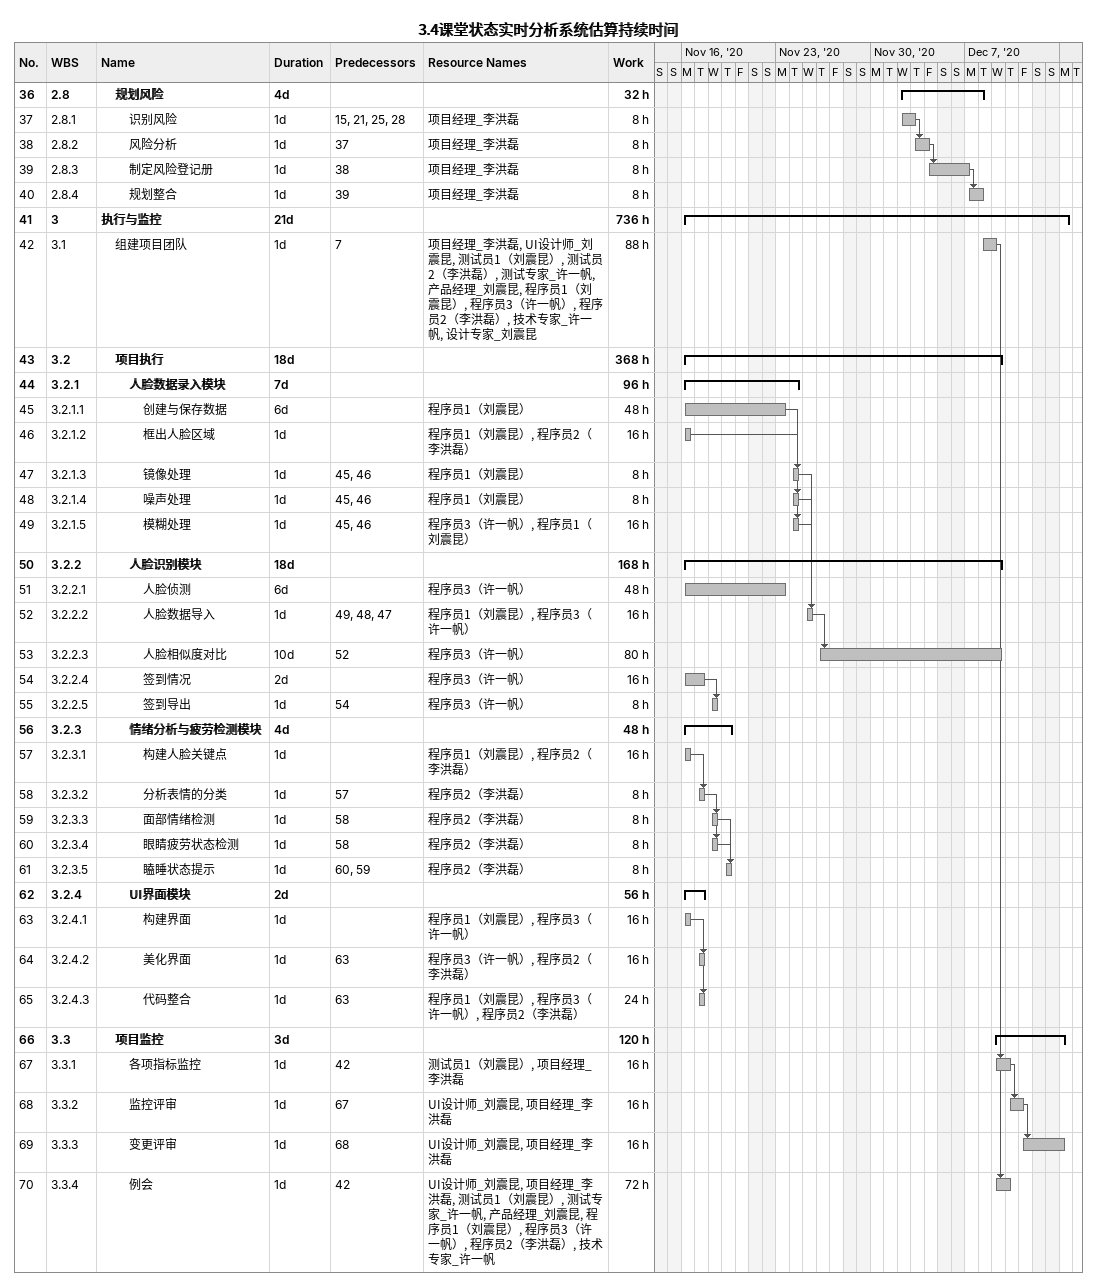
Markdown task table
3.4课堂状态实时分析系统估算持续时间

| ID | WBS | Task | Duration | Start | Finish | Predecessors | Resources | Work (h) |
|---|---|---|---|---|---|---|---|---|
| 36 | 2.8 | **规划风险** | 4d | 2020-12-02 | 2020-12-08 |  |  | 32 |
| 37 | 2.8.1 | 识别风险 | 1d | 2020-12-02 | 2020-12-03 | 15, 21, 25, 28 | 项目经理_李洪磊 | 8 |
| 38 | 2.8.2 | 风险分析 | 1d | 2020-12-03 | 2020-12-04 | 37 | 项目经理_李洪磊 | 8 |
| 39 | 2.8.3 | 制定风险登记册 | 1d | 2020-12-04 | 2020-12-07 | 38 | 项目经理_李洪磊 | 8 |
| 40 | 2.8.4 | 规划整合 | 1d | 2020-12-07 | 2020-12-08 | 39 | 项目经理_李洪磊 | 8 |
| 41 | 3 | **执行与监控** | 21d | 2020-11-16 | 2020-12-14 |  |  | 736 |
| 42 | 3.1 | 组建项目团队 | 1d | 2020-12-08 | 2020-12-09 | 7 | 项目经理_李洪磊, UI设计师_刘震昆, 测试员1（刘震昆）, 测试员2（李洪磊）, 测试专家_许一帆, 产品经理_刘震昆, 程序员1（刘震昆）, 程序员3（许一帆）, 程序员2（李洪磊）, 技术专家_许一帆, 设计专家_刘震昆 | 88 |
| 43 | 3.2 | **项目执行** | 18d | 2020-11-16 | 2020-12-09 |  |  | 368 |
| 44 | 3.2.1 | **人脸数据录入模块** | 7d | 2020-11-16 | 2020-11-24 |  |  | 96 |
| 45 | 3.2.1.1 | 创建与保存数据 | 6d | 2020-11-16 | 2020-11-23 |  | 程序员1（刘震昆） | 48 |
| 46 | 3.2.1.2 | 框出人脸区域 | 1d | 2020-11-16 | 2020-11-16 |  | 程序员1（刘震昆）, 程序员2（李洪磊） | 16 |
| 47 | 3.2.1.3 | 镜像处理 | 1d | 2020-11-24 | 2020-11-24 | 45, 46 | 程序员1（刘震昆） | 8 |
| 48 | 3.2.1.4 | 噪声处理 | 1d | 2020-11-24 | 2020-11-24 | 45, 46 | 程序员1（刘震昆） | 8 |
| 49 | 3.2.1.5 | 模糊处理 | 1d | 2020-11-24 | 2020-11-24 | 45, 46 | 程序员3（许一帆）, 程序员1（刘震昆） | 16 |
| 50 | 3.2.2 | **人脸识别模块** | 18d | 2020-11-16 | 2020-12-09 |  |  | 168 |
| 51 | 3.2.2.1 | 人脸侦测 | 6d | 2020-11-16 | 2020-11-23 |  | 程序员3（许一帆） | 48 |
| 52 | 3.2.2.2 | 人脸数据导入 | 1d | 2020-11-25 | 2020-11-25 | 49, 48, 47 | 程序员1（刘震昆）, 程序员3（许一帆） | 16 |
| 53 | 3.2.2.3 | 人脸相似度对比 | 10d | 2020-11-26 | 2020-12-09 | 52 | 程序员3（许一帆） | 80 |
| 54 | 3.2.2.4 | 签到情况 | 2d | 2020-11-16 | 2020-11-17 |  | 程序员3（许一帆） | 16 |
| 55 | 3.2.2.5 | 签到导出 | 1d | 2020-11-18 | 2020-11-18 | 54 | 程序员3（许一帆） | 8 |
| 56 | 3.2.3 | **情绪分析与疲劳检测模块** | 4d | 2020-11-16 | 2020-11-19 |  |  | 48 |
| 57 | 3.2.3.1 | 构建人脸关键点 | 1d | 2020-11-16 | 2020-11-16 |  | 程序员1（刘震昆）, 程序员2（李洪磊） | 16 |
| 58 | 3.2.3.2 | 分析表情的分类 | 1d | 2020-11-17 | 2020-11-17 | 57 | 程序员2（李洪磊） | 8 |
| 59 | 3.2.3.3 | 面部情绪检测 | 1d | 2020-11-18 | 2020-11-18 | 58 | 程序员2（李洪磊） | 8 |
| 60 | 3.2.3.4 | 眼睛疲劳状态检测 | 1d | 2020-11-18 | 2020-11-18 | 58 | 程序员2（李洪磊） | 8 |
| 61 | 3.2.3.5 | 瞌睡状态提示 | 1d | 2020-11-19 | 2020-11-19 | 60, 59 | 程序员2（李洪磊） | 8 |
| 62 | 3.2.4 | **UI界面模块** | 2d | 2020-11-16 | 2020-11-17 |  |  | 56 |
| 63 | 3.2.4.1 | 构建界面 | 1d | 2020-11-16 | 2020-11-16 |  | 程序员1（刘震昆）, 程序员3（许一帆） | 16 |
| 64 | 3.2.4.2 | 美化界面 | 1d | 2020-11-17 | 2020-11-17 | 63 | 程序员3（许一帆）, 程序员2（李洪磊） | 16 |
| 65 | 3.2.4.3 | 代码整合 | 1d | 2020-11-17 | 2020-11-17 | 63 | 程序员1（刘震昆）, 程序员3（许一帆）, 程序员2（李洪磊） | 24 |
| 66 | 3.3 | **项目监控** | 3d | 2020-12-09 | 2020-12-14 |  |  | 120 |
| 67 | 3.3.1 | 各项指标监控 | 1d | 2020-12-09 | 2020-12-10 | 42 | 测试员1（刘震昆）, 项目经理_李洪磊 | 16 |
| 68 | 3.3.2 | 监控评审 | 1d | 2020-12-10 | 2020-12-11 | 67 | UI设计师_刘震昆, 项目经理_李洪磊 | 16 |
| 69 | 3.3.3 | 变更评审 | 1d | 2020-12-11 | 2020-12-14 | 68 | UI设计师_刘震昆, 项目经理_李洪磊 | 16 |
| 70 | 3.3.4 | 例会 | 1d | 2020-12-09 | 2020-12-10 | 42 | UI设计师_刘震昆, 项目经理_李洪磊, 测试员1（刘震昆）, 测试专家_许一帆, 产品经理_刘震昆, 程序员1（刘震昆）, 程序员3（许一帆）, 程序员2（李洪磊）, 技术专家_许一帆 | 72 |
